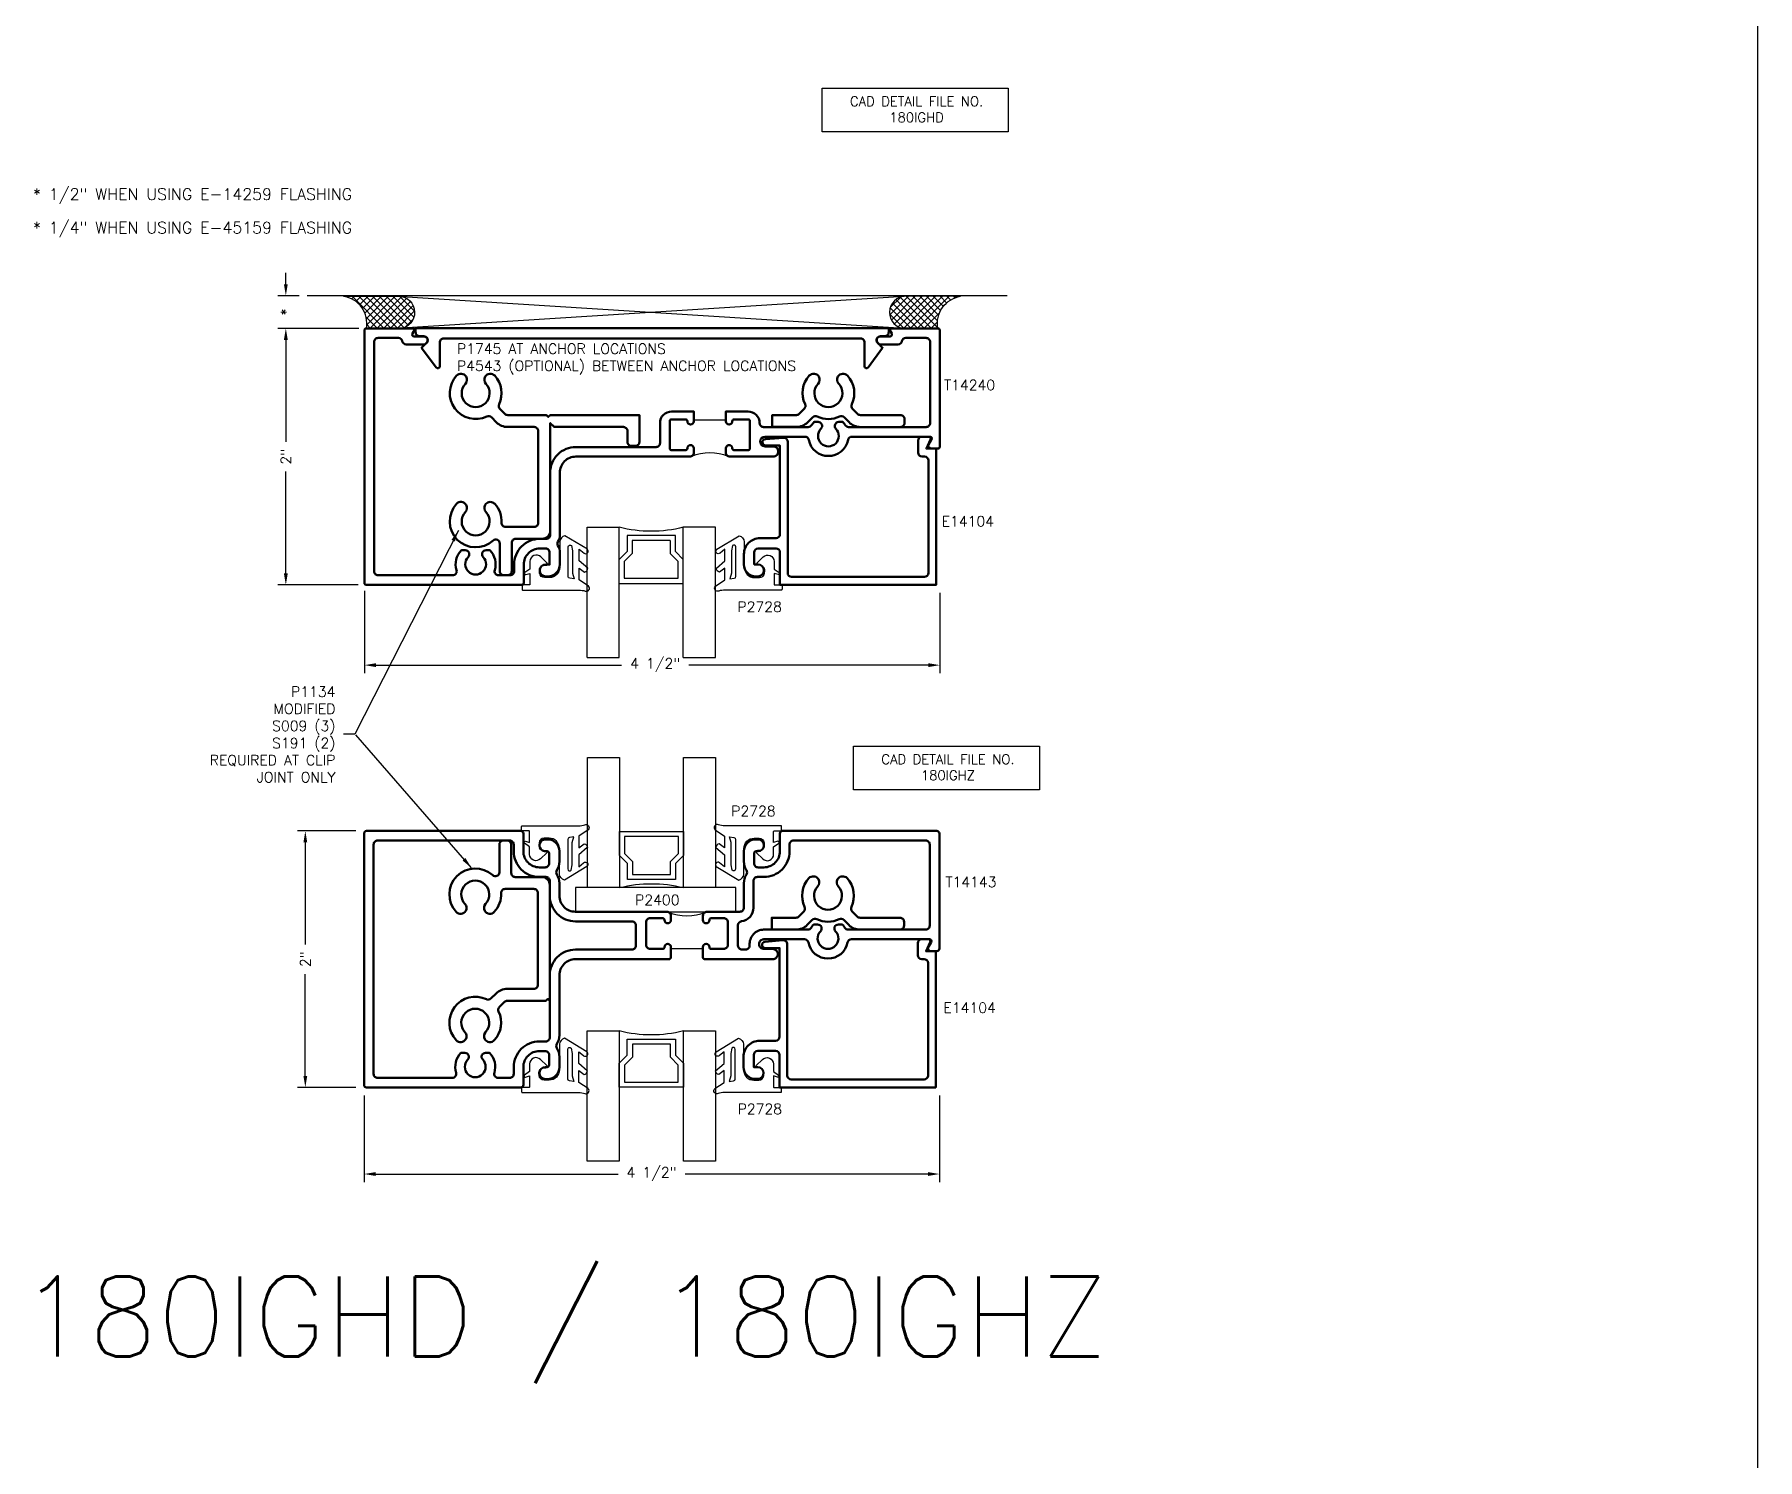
# Model space of a CAD drawing. Extents: x 0 to 152, y -15 to 75.
# Drawn here: x 33.04 to 46.47, y 30.45 to 41.56 of the extents above; entities that cross this region are included whole.
import ezdxf

# ---------------------------------------------------------------- set-up
doc = ezdxf.new("R2010")
doc.units = 0
doc.header["$MEASUREMENT"] = 0
doc.header["$PDMODE"] = 3
doc.layers.get('DEFPOINTS').update_dxf_attribs({"linetype": 'CONTINUOUS'})
for name, color, linetype in [('R-ANNO-DIMS', 3, 'CONTINUOUS'), ('R-ANNO-TEXT', 6, 'CONTINUOUS'), ('R-Det1', 4, 'CONTINUOUS'), ('R-Det2', 2, 'CONTINUOUS'), ('R-DET3', 5, 'CONTINUOUS'), ('R-OTLN', 1, 'CONTINUOUS'), ('R-PAT1', 5, 'CONTINUOUS'), ('TITLE', 7, 'CONTINUOUS')]:
    doc.layers.add(name, color=color, linetype=linetype)
doc.styles.get("Standard").update_dxf_attribs({"font": 'simplex'})
doc.dimstyles.new('1X', dxfattribs={"dimtxt": 0.08, "dimasz": 0.09, "dimexe": 0.0625, "dimexo": 0.0625, "dimgap": 0.062, "dimtad": 0, "dimdec": 5, "dimzin": 4, "dimdsep": 46, "dimlunit": 5, "dimtxsty": 'Standard', "dimcen": 0, "dimclrd": 256, "dimclre": 256, "dimclrt": 256, "dimadec": 0, "dimazin": 1, "dimtfac": 1, "dimtdec": 5, "dimtofl": 0, "dimtmove": 0, "dimatfit": 3, "dimfxl": 1, "dimfrac": 2, "dimtolj": 1, "dimtzin": 4, "dimarcsym": 0})

# ---------------------------------------------------------------- blocks, each defined once
blk = doc.blocks.new('*D43')
at = {"layer": 'DEFPOINTS', "color": 0}
for p in [(35.609, 37.284), (40.094, 37.27), (40.094, 36.644)]:
    blk.add_point(p, dxfattribs=at)
at = {"layer": 'R-ANNO-DIMS', "lineweight": -2}
for p, q in [((35.609, 37.222), (35.609, 36.581)), ((40.094, 37.207), (40.094, 36.581)), ((35.699, 36.644), (37.614, 36.644)), ((40.004, 36.644), (38.138, 36.644))]:
    blk.add_line(p, q, dxfattribs=at)
at = {"layer": 'R-ANNO-DIMS'}
for points in [[(35.699, 36.659), (35.699, 36.629), (35.609, 36.644)], [(40.004, 36.659), (40.004, 36.629), (40.094, 36.644)]]:
    blk.add_solid(points, dxfattribs=at)
at = {"layer": 'R-ANNO-DIMS', "insert": (37.876, 36.644), "char_height": 0.08, "attachment_point": 5}
blk.add_mtext('\\A1;4 1/2"', dxfattribs=at)
blk = doc.blocks.new('*D44')
at = {"layer": 'DEFPOINTS', "color": 0}
for p in [(35.627, 39.269), (34.996, 37.269), (35.624, 37.269)]:
    blk.add_point(p, dxfattribs=at)
at = {"layer": 'R-ANNO-DIMS', "lineweight": -2}
for p, q in [((35.565, 39.269), (34.933, 39.269)), ((34.996, 39.179), (34.996, 38.385)), ((34.996, 37.359), (34.996, 38.154)), ((35.561, 37.269), (34.933, 37.269))]:
    blk.add_line(p, q, dxfattribs=at)
at = {"layer": 'R-ANNO-DIMS'}
for points in [[(34.981, 39.179), (35.011, 39.179), (34.996, 39.269)], [(34.981, 37.359), (35.011, 37.359), (34.996, 37.269)]]:
    blk.add_solid(points, dxfattribs=at)
at = {"layer": 'R-ANNO-DIMS', "insert": (34.996, 38.269), "char_height": 0.08, "attachment_point": 5, "rotation": 90}
blk.add_mtext('\\A1;2"', dxfattribs=at)
blk = doc.blocks.new('*D45')
at = {"layer": 'DEFPOINTS', "color": 0}
for p in [(35.163, 39.523), (34.996, 39.269), (35.624, 39.269)]:
    blk.add_point(p, dxfattribs=at)
at = {"layer": 'R-ANNO-DIMS', "lineweight": -2}
for p, q in [((34.996, 39.613), (34.996, 39.703)), ((35.1, 39.523), (34.933, 39.523)), ((35.561, 39.269), (34.933, 39.269)), ((34.996, 39.179), (34.996, 39.089))]:
    blk.add_line(p, q, dxfattribs=at)
at = {"layer": 'R-ANNO-DIMS'}
for points in [[(34.981, 39.613), (35.011, 39.613), (34.996, 39.523)], [(34.981, 39.179), (35.011, 39.179), (34.996, 39.269)]]:
    blk.add_solid(points, dxfattribs=at)
at = {"layer": 'R-ANNO-DIMS', "insert": (34.996, 39.396), "char_height": 0.08, "attachment_point": 5, "rotation": 90}
blk.add_mtext('\\A1;*', dxfattribs=at)
blk = doc.blocks.new('1 inch glass')
at = {"layer": 'R-Det2', "color": 2}
for p, q in [((0, 1.014), (0, 0)), ((0.25, 1.014), (0.25, 0)), ((0.75, 1.014), (0.75, 0)), ((1, 1.014), (1, 0)), ((0.25, 0.438), (0.75, 0.438)), ((0.29, 0.267), (0.29, 0.398)), ((0.29, 0.398), (0.71, 0.398)), ((0.71, 0.398), (0.71, 0.267)), ((0.312, 0.188), (0.25, 0.25)), ((0.352, 0.205), (0.29, 0.267)), ((0.312, 0.063), (0.312, 0.188)), ((0.352, 0.103), (0.352, 0.205)), ((0.71, 0.267), (0.648, 0.205)), ((0.648, 0.103), (0.648, 0.205)), ((0.688, 0.188), (0.75, 0.25)), ((0.688, 0.188), (0.688, 0.063)), ((0, 0), (0.25, 0)), ((0.688, 0.063), (0.312, 0.063)), ((0.648, 0.103), (0.352, 0.103)), ((1, 0), (0.75, 0))]:
    blk.add_line(p, q, dxfattribs=at)
at = {"layer": 'R-Det2'}
for p, q in [((0, 1.014), (0.25, 1.014)), ((0.75, 1.014), (1, 1.014))]:
    blk.add_line(p, q, dxfattribs=at)
at = {"layer": 'R-Det2', "color": 2}
blk.add_arc((0.5, -0.998), 1.029, 75.9407, 104.0593, dxfattribs=at)
blk = doc.blocks.new('P2728 gasket')
at = {"layer": 'R-Det2'}
blk.add_lwpolyline([(86.461, 33.362), (86.567, 33.537, 0.301952), (86.52, 33.577), (86.32, 33.577, -0.414214), (86.24, 33.657), (86.24, 33.695, -0.388879), (86.276, 33.735), (86.292, 33.736, -0.440011), (86.336, 33.696), (86.336, 33.682, 0.668179), (86.353, 33.675), (86.401, 33.724, 0.668179), (86.366, 33.809), (86.307, 33.809), (86.279, 33.849, 0.836323), (86.264, 33.842), (86.273, 33.809), (86.189, 33.809, -0.414214), (86.183, 33.815), (86.183, 33.865, 0.414214), (86.177, 33.871), (86.149, 33.871, 0.414214), (86.143, 33.865), (86.143, 33.427, -0.083245), (86.135, 33.378), (86.135, 33.378)], format="xyb", dxfattribs=at)
at = {"layer": 'R-Det2', "lineweight": 25}
blk.add_lwpolyline([(86.235, 33.499, -0.372312), (86.249, 33.512), (86.48, 33.512, -0.668179), (86.49, 33.486), (86.448, 33.478), (86.274, 33.478), (86.23, 33.465)], format="xyb", close=True, dxfattribs=at)
at = {"layer": 'R-Det2'}
for points in [[(86.174, 33.352), (86.223, 33.426), (86.314, 33.426), (86.283, 33.384)], [(86.313, 33.359), (86.371, 33.426), (86.462, 33.426), (86.431, 33.388)]]:
    blk.add_lwpolyline(points, dxfattribs=at)
at = {"layer": 'R-Det2', "ltscale": 0.1}
for centre, radius, start, end in [((86.157, 33.369), 0.0237, 157.7655, 314.5007), ((86.313, 33.388), 0.0297, 188.4603, 270), ((86.446, 33.375), 0.0199, 139.7022, 319.7022)]:
    blk.add_arc(centre, radius, start, end, dxfattribs=at)
blk = doc.blocks.new('*D148')
at = {"layer": 'DEFPOINTS', "color": 0}
for p in [(35.606, 33.352), (40.091, 33.352), (40.091, 32.677)]:
    blk.add_point(p, dxfattribs=at)
at = {"layer": 'R-ANNO-DIMS', "lineweight": -2}
for p, q in [((35.606, 33.289), (35.606, 32.614)), ((40.091, 33.29), (40.091, 32.614)), ((35.696, 32.677), (37.586, 32.677)), ((40.001, 32.677), (38.11, 32.677))]:
    blk.add_line(p, q, dxfattribs=at)
at = {"layer": 'R-ANNO-DIMS'}
for points in [[(35.696, 32.692), (35.696, 32.662), (35.606, 32.677)], [(40.001, 32.692), (40.001, 32.662), (40.091, 32.677)]]:
    blk.add_solid(points, dxfattribs=at)
at = {"layer": 'R-ANNO-DIMS', "insert": (37.848, 32.677), "char_height": 0.08, "attachment_point": 5}
blk.add_mtext('\\A1;4 1/2"', dxfattribs=at)
blk = doc.blocks.new('*D149')
at = {"layer": 'DEFPOINTS', "color": 0}
for p in [(35.148, 35.352), (35.606, 35.352), (35.606, 33.352)]:
    blk.add_point(p, dxfattribs=at)
at = {"layer": 'R-ANNO-DIMS', "lineweight": -2}
for p, q in [((35.543, 35.352), (35.086, 35.352)), ((35.148, 35.262), (35.148, 34.467)), ((35.148, 33.442), (35.148, 34.236)), ((35.543, 33.352), (35.086, 33.352))]:
    blk.add_line(p, q, dxfattribs=at)
at = {"layer": 'R-ANNO-DIMS'}
for points in [[(35.133, 35.262), (35.163, 35.262), (35.148, 35.352)], [(35.133, 33.442), (35.163, 33.442), (35.148, 33.352)]]:
    blk.add_solid(points, dxfattribs=at)
at = {"layer": 'R-ANNO-DIMS', "insert": (35.148, 34.352), "char_height": 0.08, "attachment_point": 5, "rotation": 90}
blk.add_mtext('\\A1;2"', dxfattribs=at)

msp = doc.modelspace()

# ---------------------------------------------------------------- hatches: boundary and pattern name
at = {"layer": 'R-PAT1'}
h = msp.add_hatch(dxfattribs=at)
h.set_pattern_fill('ANSI37', color=256, scale=0.3, style=0)
h.set_pattern_definition([(45, (34.010286, 33.33188), (-0.0265165, 0.0265165), []), (135, (34.010286, 33.33188), (-0.0265165, -0.0265165), [])])
edge = h.paths.add_edge_path()
edge.add_line((35.4458041, 39.5192534), (35.8744475, 39.5192533))
edge.add_arc((35.8744475, 39.3934776), 0.1257757, -87.46272372, 89.9999926, ccw=False)
edge.add_line((35.8800155, 39.2678252), (35.6238251, 39.2693902))
edge.add_arc((35.4133272, 39.3077652), 0.2139673, 349.66809908, 441.2696477)
h = msp.add_hatch(dxfattribs=at)
h.set_pattern_fill('ANSI37', color=256, scale=0.3, style=0)
h.set_pattern_definition([(45, (33.980286, 33.33188), (-0.0265165, 0.0265165), []), (135, (33.980286, 33.33188), (-0.0265165, -0.0265165), [])])
edge = h.paths.add_edge_path()
edge.add_line((40.256846, 39.5192534), (39.8282026, 39.5192533))
edge.add_arc((39.8282027, 39.3934776), 0.1257757, 90.0000074, 267.46272372)
edge.add_line((39.8226346, 39.2678252), (40.0788251, 39.2693902))
edge.add_arc((40.2893229, 39.3077652), 0.2139673, 98.7303523, 190.33190092, ccw=False)

# ---------------------------------------------------------------- linework, layer by layer
at = {"layer": 'R-ANNO-TEXT'}
for points in [[(39.1764592, 41.1422888), (40.6279392, 41.1422888), (40.6279392, 40.800226), (39.1764592, 40.800226)], [(39.4210029, 36.0132553), (40.8724828, 36.0132553), (40.8724828, 35.6711925), (39.4210029, 35.6711925)]]:
    msp.add_lwpolyline(points, close=True, dxfattribs=at)
at = {"layer": 'R-Det1', "color": 5}
msp.add_line((40.6189847, 39.5226408), (35.1629847, 39.5226408), dxfattribs=at)
at = {"layer": 'R-Det1', "lineweight": 50}
for points in [[(37.851825, 39.1903892), (39.4768251, 39.1903891, -0.4142135624), (39.5078251, 39.1593891), (39.5078251, 38.9733891, 0.722145632), (39.5348581, 38.964433), (39.6488251, 39.1175476), (39.6109041, 39.1554689, -0.6681846236), (39.6328241, 39.2083892), (39.6648251, 39.2083892, 0.4142164072), (39.6958251, 39.2393891), (39.6958251, 39.2703892), (37.851825, 39.2703892), (36.007825, 39.2703892), (36.007825, 39.2393891, 0.4142164072), (36.038825, 39.2083892), (36.070826, 39.2083892, -0.6681846236), (36.092746, 39.1554689), (36.054825, 39.1175476), (36.168792, 38.964433, 0.722145632), (36.195825, 38.9733891), (36.195825, 39.1593891, -0.4142135624), (36.226825, 39.1903891)], [(38.6923818, 37.6338892, 0.4144), (38.5673818, 37.5088892), (38.5673818, 37.4288892, 0.4139789032), (38.6603818, 37.3358892), (38.6768818, 37.3358892, 1), (38.6768818, 37.4288892), (38.6473818, 37.4288892), (38.6473818, 37.5228892, -0.4129032258), (38.6783818, 37.5538892), (38.8173818, 37.5538892, -0.4129032258), (38.8483818, 37.5228892), (38.8483818, 37.2698892), (40.0654818, 37.2698892), (40.0654818, 38.3318892), (39.9904818, 38.3318892), (40.0230818, 38.4022892, 0.5484584395), (40.0084818, 38.4248892), (39.9554818, 38.4248892, 0.4133333333), (39.9254818, 38.3948892), (39.9254818, 38.3318892), (39.9254818, 38.3008892, 0.4129032258), (39.9564818, 38.2698892), (39.9754818, 38.2698892, -0.4133333333), (40.0054818, 38.2398892), (40.0054818, 37.3628892, -0.4129032258), (39.9744818, 37.3318892), (38.9393818, 37.3318892, -0.4129032258), (38.9083818, 37.3628892), (38.9083818, 38.3860892, 0.4379270187), (38.8748818, 38.4169892), (38.7345818, 38.4057892, 0.963981017), (38.7364818, 38.3558892), (38.8483818, 38.3558892), (38.8483818, 37.6648892, -0.4129032258), (38.8173818, 37.6338892), (38.6923818, 37.6338892)], [(38.6892224, 33.7161359, 0.4144), (38.5642224, 33.5911359), (38.5642224, 33.5111359, 0.4139789032), (38.6572224, 33.4181359), (38.6737224, 33.4181359, 1), (38.6737224, 33.5111359), (38.6442224, 33.5111359), (38.6442224, 33.6051359, -0.4129032258), (38.6752224, 33.6361359), (38.8142224, 33.6361359, -0.4129032258), (38.8452224, 33.6051359), (38.8452224, 33.3521359), (40.0623224, 33.3521359), (40.0623224, 34.4141359), (39.9873224, 34.4141359), (40.0199224, 34.4845359, 0.5484584395), (40.0053224, 34.5071359), (39.9523224, 34.5071359, 0.4133333333), (39.9223224, 34.4771359), (39.9223224, 34.4141359), (39.9223224, 34.3831359, 0.4129032258), (39.9533224, 34.3521359), (39.9723224, 34.3521359, -0.4133333333), (40.0023224, 34.3221359), (40.0023224, 33.4451359, -0.4129032258), (39.9713224, 33.4141359), (38.9362224, 33.4141359, -0.4129032258), (38.9052224, 33.4451359), (38.9052224, 34.4683359, 0.4379270187), (38.8717224, 34.4992359), (38.7314224, 34.4880359, 0.963981017), (38.7333224, 34.4381359), (38.8452224, 34.4381359), (38.8452224, 33.7471359, -0.4129032258), (38.8142224, 33.7161359), (38.6892224, 33.7161359)]]:
    msp.add_lwpolyline(points, format="xyb", close=True, dxfattribs=at)
at = {"layer": 'R-Det2'}
for points in [[(37.5966035, 34.9096368), (37.3466035, 34.9096369), (37.3466035, 35.9237206), (37.5966035, 35.9237206), (37.5966035, 35.3476369), (38.0966035, 35.3476369), (38.0966035, 35.9237206), (38.3466035, 35.9237206), (38.3466035, 34.9096369), (38.0966035, 34.9096369), (38.0966035, 35.3476369), (38.0966035, 35.1596369), (38.0346035, 35.0976369), (38.0346035, 34.9726369), (37.6586035, 34.9726369), (37.6586035, 35.0976369), (37.5966035, 35.1596369), (37.5966035, 35.3476369), (37.5966035, 34.9096369, -0.1233101835), (38.0966035, 34.9096369, 0.8755579354)], [(38.0958056, 33.7922574), (38.3458056, 33.7922573), (38.3458056, 32.7781736), (38.0958056, 32.7781736), (38.0958056, 33.3542573), (37.5958056, 33.3542573), (37.5958056, 32.7781736), (37.3458056, 32.7781736), (37.3458056, 33.7922573), (37.5958056, 33.7922573), (37.5958056, 33.3542573), (37.5958056, 33.5422573), (37.6578056, 33.6042573), (37.6578056, 33.7292573), (38.0338056, 33.7292573), (38.0338056, 33.6042573), (38.0958056, 33.5422573), (38.0958056, 33.3542573), (38.0958056, 33.7922573, -0.1233101835), (37.5958056, 33.7922573, 0.8755579354)]]:
    msp.add_lwpolyline(points, format="xyb", dxfattribs=at)
for points in [[(37.6366035, 35.3076369), (37.6366035, 35.1762054), (37.6986035, 35.1142054), (37.6986035, 35.0126369), (37.9946035, 35.0126369), (37.9946035, 35.1142054), (38.0566035, 35.1762054), (38.0566035, 35.3076369), (37.6366035, 35.3076369)], [(38.0558056, 33.3942573), (38.0558056, 33.5256888), (37.9938056, 33.5876888), (37.9938056, 33.6892573), (37.6978056, 33.6892573), (37.6978056, 33.5876888), (37.6358056, 33.5256888), (37.6358056, 33.3942573), (38.0558056, 33.3942573)]]:
    msp.add_lwpolyline(points, dxfattribs=at)
at = {"layer": 'R-Det2', "color": 2}
msp.add_lwpolyline([(37.2536667, 34.7216369), (38.5036667, 34.7216369), (38.5036667, 34.9096369), (37.2536667, 34.9096369)], close=True, dxfattribs=at)
at = {"layer": 'R-DET3'}
for p, q in [((39.8588251, 39.5193902), (35.8588251, 39.2693902)), ((35.8588251, 39.5193902), (39.8588251, 39.2693902))]:
    msp.add_line(p, q, dxfattribs=at)
at = {"layer": 'R-DET3', "lineweight": 50}
for points in [[(36.9638271, 37.7527258, -0.4142135624), (36.9328271, 37.7217258), (36.7085389, 37.7217258, -0.4289597164), (36.6775778, 37.7542777, 0.2010444958), (36.6245219, 37.90112, 0.0616447566), (36.6158161, 37.9085147, 0.4311315419), (36.5500234, 37.8928951, 0.3278181232), (36.5560652, 37.8381701, -2.2780811719), (36.3955969, 37.8381701, 0.3278181232), (36.4016388, 37.8928951, 0.5062303828), (36.3271402, 37.90112, 0.956981471), (36.6119427, 37.6151333, -0.6516590583), (36.6638311, 37.5922275), (36.6638311, 37.3753902, 0.4142135624), (36.6948311, 37.3443902), (36.7258311, 37.3443902, 0.4142135624), (36.7568311, 37.3753902), (36.7568311, 37.5977258, -0.4142135624), (36.7878311, 37.6287258), (36.9948271, 37.6287258, 0.4142135624), (37.0568271, 37.6907258), (37.0568271, 38.530428), (37.0868659, 38.5003892), (37.6279411, 38.5003892, -0.4142135624), (37.6589411, 38.4693892), (37.6589411, 38.3833892, 0.4142135624), (37.6899411, 38.3523892), (37.7209411, 38.3523892, 0.4142135624), (37.7519411, 38.3833892), (37.7519411, 38.5933892), (37.0568555, 38.5933892), (37.0418555, 38.5783892), (37.0268555, 38.5933892), (36.7254336, 38.5933892, -0.1989123674), (36.7035133, 38.6024689), (36.6640865, 38.6418957, -0.3180460654), (36.6580435, 38.6771971, 0.3065542285), (36.6245219, 38.90112, 0.5062303828), (36.5500234, 38.8928951, 0.3278181232), (36.5560652, 38.8381701, -2.2780811719), (36.3955969, 38.8381701, 0.3278181232), (36.4016388, 38.8928951, 0.5062303828), (36.3271402, 38.90112, 0.8256018173), (36.5630241, 38.5821778, -0.3180460654), (36.5983256, 38.5761348), (36.6377524, 38.536708, 0.1989123674), (36.7254336, 38.5003892), (36.9328271, 38.5003892, -0.4142135624), (36.9638271, 38.4693892)], [(39.8188311, 38.5313792), (39.8188311, 38.5623792, 0.4142135624), (39.7878311, 38.5933792), (39.4754436, 38.5933792, -0.1989123674), (39.4535233, 38.6024589), (39.4140865, 38.6418957, -0.3180460654), (39.4080435, 38.6771971, 0.3065542285), (39.3745219, 38.90112, 0.5062303828), (39.3000234, 38.8928951, 0.3278181232), (39.3060652, 38.8381701, -2.2780811719), (39.1455969, 38.8381701, 0.3278181232), (39.1516388, 38.8928951, 0.5062303828), (39.0771402, 38.90112, 0.3065542285), (39.0436186, 38.6771971, -0.3180460654), (39.0375757, 38.6418957), (38.9981488, 38.6024689, -0.1989123674), (38.9762285, 38.5933892), (38.7874411, 38.5933892), (38.7874411, 38.5003892), (38.9758143, 38.5003892, 0.1989123674), (39.0642027, 38.5370009), (39.1033366, 38.5761348, -0.3180460654), (39.138638, 38.5821778, 0.2269397181), (39.3130241, 38.5821778, -0.3180460654), (39.3483256, 38.5761348), (39.3874695, 38.5369909, 0.1989123674), (39.4758578, 38.5003792), (39.7878311, 38.5003792, 0.4142135624)], [(39.8156717, 34.6131359), (39.8156717, 34.6441359, 0.4142135624), (39.7846717, 34.6751359), (39.4722843, 34.6751359, -0.1989123674), (39.450364, 34.6842156), (39.4109272, 34.7236524, -0.3180460654), (39.4048842, 34.7589538, 0.3065542285), (39.3713626, 34.9828767, 0.5062303828), (39.2968641, 34.9746517, 0.3278181232), (39.3029059, 34.9199268, -2.2780811719), (39.1424376, 34.9199268, 0.3278181232), (39.1484794, 34.9746517, 0.5062303828), (39.0739809, 34.9828767, 0.3065542285), (39.0404593, 34.7589538, -0.3180460654), (39.0344163, 34.7236524), (38.9949895, 34.6842256, -0.1989123674), (38.9730692, 34.6751459), (38.7842817, 34.6751459), (38.7842817, 34.5821459), (38.972655, 34.5821459, 0.1989123674), (39.0610433, 34.6187575), (39.1001773, 34.6578915, -0.3180460654), (39.1354787, 34.6639344, 0.2269397181), (39.3098648, 34.6639344, -0.3180460654), (39.3451662, 34.6578915), (39.3843102, 34.6187475, 0.1989123674), (39.4726985, 34.5821359), (39.7846717, 34.5821359, 0.4142135624)]]:
    msp.add_lwpolyline(points, format="xyb", close=True, dxfattribs=at)
msp.add_lwpolyline([(37.0536901, 34.0276379), (37.0386901, 34.0426379), (37.0236901, 34.0276379), (36.7222683, 34.0276379, 0.1989123674), (36.700348, 34.0185582), (36.6609212, 33.9791314, 0.3180460654), (36.6548782, 33.9438299, -0.3065542285), (36.6213566, 33.7199071, -0.5062303828), (36.5468581, 33.728132, -0.3278181232), (36.5528999, 33.7828569, 2.2780811719), (36.3924316, 33.7828569, -0.3278181232), (36.3984734, 33.728132, -0.5062303828), (36.3239749, 33.7199071, -0.8256018173), (36.5598588, 34.0388493, 0.3180460654), (36.5951602, 34.0448923), (36.634587, 34.0843191, -0.1989123674), (36.7222683, 34.1206379), (36.9296617, 34.1206379, 0.4142135624), (36.9606617, 34.1516379), (36.9606617, 34.8683013, 0.4142135624), (36.9296617, 34.8993013), (36.7053736, 34.8993013, 0.4289597164), (36.6744125, 34.8667494, -0.2010444958), (36.6213566, 34.7199071, -0.0616447566), (36.6126507, 34.7125123, -0.4311315419), (36.5468581, 34.728132, -0.3278181232), (36.5528999, 34.7828569, 2.2780811719), (36.3924316, 34.7828569, -0.3278181232), (36.3984734, 34.728132, -0.5062303828), (36.3239749, 34.7199071, -0.956981471), (36.6087773, 35.0058938, 0.6516590583), (36.6606657, 35.0287996), (36.6606657, 35.2456369, -0.4142135624), (36.6916657, 35.2766369), (36.7226657, 35.2766369, -0.4142135624), (36.7536657, 35.2456369), (36.7536657, 35.0233013, 0.4142135624), (36.7846657, 34.9923013), (36.9916617, 34.9923013, -0.4142135624), (37.0536617, 34.9303013), (37.0536617, 34.0276663)], format="xyb", dxfattribs=at)
at = {"layer": 'R-OTLN', "lineweight": 50}
for points in [[(37.8824411, 38.3443902), (37.2568271, 38.3443902, 0.4142135624), (37.0568271, 38.1443902), (37.0568271, 37.6593902, -0.4142135624), (37.0258271, 37.6283902), (36.9758251, 37.6283902, 0.4142135624), (36.7758251, 37.4283902), (36.7758251, 37.3753902, -0.4142135624), (36.7448251, 37.3443902), (36.6545599, 37.3443902, -0.5046141751), (36.6249311, 37.3845079, 0.2746427098), (36.587433, 37.5393902), (36.5568081, 37.5393902, 0.6751799327), (36.534261, 37.4864878, -2.3463521494), (36.4174009, 37.4864876, 0.6752130473), (36.3948541, 37.5393912), (36.3642293, 37.5393904, 0.2746432207), (36.3267311, 37.3845079, -0.5046141751), (36.2971022, 37.3443902), (35.7148251, 37.3443902, -0.4142135624), (35.6838251, 37.3753902), (35.6838251, 39.1633902, -0.4142135624), (35.7148251, 39.1943902), (35.8735655, 39.1943902, -0.3582490687), (35.9039793, 39.1693902, 0.3582490687), (35.9343931, 39.1443902), (36.0708251, 39.1443902, 1), (36.0708251, 39.2063902), (35.9964328, 39.2063902, -0.5773502692), (35.9834424, 39.2288902), (35.9990308, 39.2558902, 0.5773502692), (35.9912366, 39.2693902), (35.6238251, 39.2693902, 0.4142135624), (35.6088251, 39.2543902), (35.6088251, 37.2843902, 0.4142135624), (35.6238251, 37.2693902), (36.8358251, 37.2693902, 0.4142135624), (36.8508251, 37.2843902), (36.8508251, 37.4283902, -0.4142135624), (36.9758251, 37.5533902), (37.0208261, 37.5533902, -0.4142135624), (37.0518261, 37.5223902), (37.0518261, 37.4283912), (37.0223251, 37.4283912, 1), (37.0223251, 37.3353912), (37.0388251, 37.3353902, 0.4177891482), (37.131826, 37.4282718), (37.1318271, 37.5226708), (37.131824, 37.5211897), (37.1318261, 37.5223902), (37.1318271, 37.5223902, 0.1316524976), (37.1176258, 37.5753902, -0.2679491924), (37.1176258, 37.6063902, 0.1316524976), (37.1318271, 37.6593902), (37.1318271, 38.1443902, -0.4142135624), (37.2568271, 38.2693902), (38.1454411, 38.2693902, 0.4142135624), (38.1764411, 38.3003902), (38.1764411, 38.3343902, 0.4142135624), (38.1514411, 38.3593902, 0.4142135624), (38.1264411, 38.3343902, -0.4142135624), (38.1114411, 38.3193902), (38.0034411, 38.3193902, -0.4142135624), (37.9884411, 38.3343902), (37.9884411, 38.5443902, -0.4142135624), (38.0034411, 38.5593902), (38.1114411, 38.5593902, -0.4142135624), (38.1264411, 38.5443902, 0.4142135624), (38.1514411, 38.5193902, 0.4142135624), (38.1764411, 38.5443902), (38.1764411, 38.6213902), (38.0034411, 38.6213902, 0.4142135624), (37.9134411, 38.5313902), (37.9134411, 38.3753902, -0.4142135624)], [(38.4764411, 38.5443902, -0.4142135624), (38.4914411, 38.5593902), (38.5994411, 38.5593902, -0.4142135624), (38.6144411, 38.5443902), (38.6144411, 38.3343902, -0.4142135624), (38.5994411, 38.3193902), (38.4914411, 38.3193902, -0.4142135624), (38.4764411, 38.3343902, 0.4142135624), (38.4514411, 38.3593902, 0.4142135624), (38.4264411, 38.3343902), (38.4264411, 38.3003902, 0.4142135624), (38.4574411, 38.2693902), (38.7944411, 38.2693902, 0.4142135624), (38.8344411, 38.3093902, 0.4142135624), (38.7944411, 38.3493902), (38.7321906, 38.3493902, -1), (38.7321906, 38.4248892), (39.0424379, 38.4248892, -0.3577911887), (39.0728419, 38.3999386, 0.8206356711), (39.3788202, 38.3999386, -0.3577911887), (39.4092243, 38.4248892), (40.0169901, 38.4248892, -0.5773640241), (40.0299811, 38.4023892), (40.0008251, 38.3518902), (40.0208251, 38.3318892), (40.0788251, 38.3318892, 0.4142135624), (40.0938251, 38.3468892), (40.0938251, 39.2543902, 0.4142135624), (40.0788251, 39.2693902), (39.7114135, 39.2693902, 0.5773502692), (39.7036193, 39.2558902), (39.7192078, 39.2288902, -0.5773502692), (39.7062174, 39.2063902), (39.6318251, 39.2063902, 1), (39.6318251, 39.1443902), (39.768257, 39.1443902, 0.3582490687), (39.7986709, 39.1693902, -0.3582490687), (39.8290847, 39.1943902), (39.9878251, 39.1943902, -0.4142135624), (40.0188251, 39.1633902), (40.0188251, 38.5308892, -0.4142135624), (39.9878251, 38.4998892), (39.3835081, 38.4998892, -0.2562196458), (39.3573675, 38.5142259, 0.0516171452), (39.3374045, 38.5393902), (39.3068311, 38.5393902, 0.6757771741), (39.2842309, 38.4864898, -2.3476027329), (39.1674312, 38.4864898, 0.6757771741), (39.1448311, 38.5393902), (39.1142576, 38.5393902, 0.0516171452), (39.0942947, 38.5142259, -0.2562196458), (39.068154, 38.4998892), (38.7204411, 38.4998892, -0.4142135624), (38.6894411, 38.5308892), (38.6894411, 38.5313902, 0.4142135624), (38.5994411, 38.6213902), (38.4264411, 38.6213902), (38.4264411, 38.5443902, 0.4142135624), (38.4514411, 38.5193902, 0.4142135624)], [(37.9981617, 34.4466369, 0.4142135624), (37.9731617, 34.4716369, 0.4142135624), (37.9481617, 34.4466369, -0.4142135624), (37.9331617, 34.4316369), (37.8361617, 34.4316369, -0.4142135624), (37.8051617, 34.4626369), (37.8051617, 34.6406369, -0.4142135624), (37.8361617, 34.6716369), (37.9331617, 34.6716369, -0.4142135624), (37.9481617, 34.6566369, 0.4142135624), (37.9731617, 34.6316369, 0.4142135624), (37.9981617, 34.6566369), (37.9981617, 34.6906369, 0.4142135624), (37.9671617, 34.7216369), (37.2536667, 34.7216369, -0.4142135624), (37.1286667, 34.8466369), (37.1286667, 34.9440307, 0.1433240595), (37.1089436, 35.0114235, -0.2926598756), (37.1089436, 35.0448503, 0.1433240595), (37.1286667, 35.1122431), (37.1286667, 35.192637, 0.4142132454), (37.0356657, 35.2856379), (37.0131657, 35.2856369, 0.8637118889), (37.0131657, 35.1926369), (37.0336673, 35.1926361, -0.4142026818), (37.0486667, 35.1776361), (37.0486667, 35.0986369, -0.4142135624), (37.0176667, 35.0676369), (36.9726657, 35.0676369, -0.4142135624), (36.8476657, 35.1926369), (36.8476657, 35.3316369, 0.4142135624), (36.8276657, 35.3516369), (35.6256657, 35.3516369, 0.4142135624), (35.6056657, 35.3316369), (35.6056657, 33.3716369, 0.4142135624), (35.6256657, 33.3516369), (36.8276657, 33.3516369, 0.4142135624), (36.8476657, 33.3716369), (36.8476657, 33.5106369, -0.4142135624), (36.9726657, 33.6356369), (37.0176667, 33.6356369, -0.4142135624), (37.0486667, 33.6046369), (37.0486667, 33.5256379, -0.4142135624), (37.0336667, 33.5106379), (37.0191657, 33.5106379, 1), (37.0191657, 33.4176379), (37.0356657, 33.4176369, 0.4142198612), (37.1286667, 33.5106379), (37.1286667, 33.5910307, 0.1433240595), (37.1089436, 33.6584235, -0.2926598756), (37.1089436, 33.6918503, 0.1433240595), (37.1286667, 33.7592431), (37.1286667, 34.2266369, -0.4142135624), (37.2536667, 34.3516369), (37.9881617, 34.3516369), (37.9981617, 34.3616369)], [(38.2481617, 34.4466369), (38.2481617, 34.3616369), (38.2581617, 34.3516369), (38.7912817, 34.3516369, 0.4142135624), (38.8312817, 34.3916369, 0.4142135624), (38.7912817, 34.4316369), (38.7232817, 34.4316369, -0.4142135624), (38.6862817, 34.4686369), (38.6862817, 34.4701359, -0.4142135624), (38.7232817, 34.5071359), (39.0392785, 34.5071359, -0.3577911887), (39.0696826, 34.4821852, 0.8206356711), (39.3756609, 34.4821852, -0.3577911887), (39.4060649, 34.5071359), (40.0138307, 34.5071359, -0.5773640241), (40.0268217, 34.4846359), (39.9976657, 34.4341369), (40.0176657, 34.4141359), (40.0706657, 34.4141359, 0.4142135624), (40.0906657, 34.4341359), (40.0906657, 35.3316369, 0.4142135624), (40.0706657, 35.3516369), (38.8676657, 35.3516369, 0.4142135624), (38.8476657, 35.3316369), (38.8476657, 35.1926369, -0.4142135624), (38.7226657, 35.0676369), (38.6776647, 35.0676369, -0.4142135624), (38.6466647, 35.0986369), (38.6466647, 35.1776369, -0.4142135624), (38.6616647, 35.1926369), (38.6761657, 35.1926369, 1), (38.6761657, 35.2856369), (38.6596647, 35.2856369, 0.4142135624), (38.5666647, 35.1926369), (38.5666647, 35.1122431, 0.1433240595), (38.5863879, 35.0448503, -0.2926598756), (38.5863879, 35.0114235, 0.1433240595), (38.5666647, 34.9440307), (38.5666647, 34.7526369, -0.4142135624), (38.5356647, 34.7216369), (38.2791617, 34.7216369, 0.4142135624), (38.2481617, 34.6906369), (38.2481617, 34.6566369, 0.4142135624), (38.2731617, 34.6316369, 0.4142135624), (38.2981617, 34.6566369, -0.4142135624), (38.3131617, 34.6716369), (38.4101617, 34.6716369, -0.4142135624), (38.4411617, 34.6406369), (38.4411617, 34.4626369, -0.4142135624), (38.4101617, 34.4316369), (38.3131617, 34.4316369, -0.4142135624), (38.2981617, 34.4466369, 0.4142135624), (38.2731617, 34.4716369, 0.4142135624), (38.2481617, 34.4466369)], [(36.7726657, 35.1926369, 0.4142135624), (36.9726657, 34.9926369), (37.0226667, 34.9926369, -0.4142135624), (37.0536667, 34.9616369), (37.0536667, 34.8466369, 0.4142135624), (37.2536667, 34.6466369), (37.6940617, 34.6466369, -0.4142135624), (37.7250617, 34.6156369), (37.7250617, 34.4576369, -0.4142135624), (37.6940617, 34.4266369), (37.2536667, 34.4266369, 0.4142135624), (37.0536667, 34.2266369), (37.0536667, 33.7416369, -0.4142135624), (37.0226667, 33.7106369), (36.9726657, 33.7106369, 0.4142135624), (36.7726657, 33.5106369), (36.7726657, 33.4576369, -0.4142135624), (36.7416657, 33.4266369), (36.6513946, 33.4266369, -0.5046141751), (36.6217657, 33.4667545, 0.2746427098), (36.5842677, 33.6216369), (36.5530399, 33.6216369, 0.6627717165), (36.5307935, 33.5690476, -2.3639448585), (36.414538, 33.5690476, 0.6627717165), (36.3922916, 33.6216369), (36.3610638, 33.6216369, 0.2746427098), (36.3235657, 33.4667545, -0.5046141751), (36.2939369, 33.4266369), (35.7116657, 33.4266369, -0.4142135624), (35.6806657, 33.4576369), (35.6806657, 35.2456369, -0.4142135624), (35.7116657, 35.2766369), (36.7416657, 35.2766369, -0.4142135624), (36.7726657, 35.2456369)], [(39.1642719, 34.5687365, 0.6757771741), (39.1416717, 34.6216369), (39.1110983, 34.6216369, 0.0516171452), (39.0911353, 34.5964725, -0.2562196458), (39.0649947, 34.5821359), (38.7172817, 34.5821359), (38.7232817, 34.5821359, 0.4400853749), (38.6117104, 34.4603464, -0.4400853749), (38.580829, 34.4266369), (38.5520617, 34.4266369, -0.4142135624), (38.5210617, 34.4576369), (38.5210617, 34.6166217, -0.3794949899), (38.5483515, 34.6473988, 0.3794949899), (38.6416647, 34.7526369), (38.6416647, 34.9616369, -0.4142135624), (38.6726647, 34.9926369), (38.7226657, 34.9926369, 0.4142135624), (38.9226657, 35.1926369), (38.9226657, 35.2456369, -0.4142135624), (38.9536657, 35.2766369), (39.9846657, 35.2766369, -0.4142135624), (40.0156657, 35.2456369), (40.0156657, 34.6131359, -0.4142135624), (39.9846657, 34.5821359), (39.3803488, 34.5821359, -0.2562196458), (39.3542081, 34.5964725, 0.0516171452), (39.3342452, 34.6216369), (39.3036717, 34.6216369, 0.6757771741), (39.2810716, 34.5687365, -2.3476027329)]]:
    msp.add_lwpolyline(points, format="xyb", close=True, dxfattribs=at)
at = {"layer": 'R-PAT1'}
for points in [[(35.4458041, 39.5192534), (35.8744475, 39.5192533, -0.9780995873), (35.8800155, 39.2678252), (35.6238251, 39.2693902, 0.4224245011), (35.4458041, 39.5192534, 1.1845073301)], [(40.256846, 39.5192534), (39.8282026, 39.5192533, 0.9780995873), (39.8226346, 39.2678252), (40.0788251, 39.2693902, -0.4224245011), (40.256846, 39.5192534, -1.1845073301)]]:
    msp.add_lwpolyline(points, format="xyb", dxfattribs=at)
for points in [[(38.6144411, 38.5421716), (38.6144411, 38.3321716, -0.4142135624), (38.5994411, 38.3171716), (38.4914411, 38.3171716, -0.4142135624), (38.4764411, 38.3321716, 0.4142135624), (38.4514411, 38.3571716, 0.4142135624), (38.4264411, 38.3321716), (38.4264411, 38.2981716, 0.3026074371), (38.4455004, 38.2695636, 0.2003205128), (38.1573818, 38.2695636, 0.3026074371), (38.1764411, 38.2981716), (38.1764411, 38.3321716, 0.4142135624), (38.1514411, 38.3571716, 0.4142135624), (38.1264411, 38.3321716, -0.4142135624), (38.1114411, 38.3171716), (38.0034411, 38.3171716, -0.4142135624), (37.9884411, 38.3321716), (37.9884411, 38.5421716, -0.4142135624), (38.0034411, 38.5571716), (38.1114411, 38.5571716, -0.4142135624), (38.1264411, 38.5421716, 0.4142135624), (38.1514411, 38.5171716, 0.4142135624), (38.1764411, 38.5421716), (38.1764411, 38.5571716), (38.4264411, 38.5571716), (38.4264411, 38.5421716, 0.4142135624), (38.4514411, 38.5171716, 0.4142135624), (38.4764411, 38.5421716, -0.4142135624), (38.4914411, 38.5571716), (38.5994411, 38.5571716, -0.4142135624)], [(37.8101617, 34.4466369), (37.8101617, 34.6566369, -0.4142135624), (37.8251617, 34.6716369), (37.9331617, 34.6716369, -0.4142135624), (37.9481617, 34.6566369, 0.4142135624), (37.9731617, 34.6316369, 0.4142135624), (37.9981617, 34.6566369), (37.9981617, 34.6906369, 0.3026074371), (37.9791024, 34.7192449, 0.2003205128), (38.267221, 34.7192449, 0.3026074371), (38.2481617, 34.6906369), (38.2481617, 34.6566369, 0.4142135624), (38.2731617, 34.6316369, 0.4142135624), (38.2981617, 34.6566369, -0.4142135624), (38.3131617, 34.6716369), (38.4211617, 34.6716369, -0.4142135624), (38.4361617, 34.6566369), (38.4361617, 34.4466369, -0.4142135624), (38.4211617, 34.4316369), (38.3131617, 34.4316369, -0.4142135624), (38.2981617, 34.4466369, 0.4142135624), (38.2731617, 34.4716369, 0.4142135624), (38.2481617, 34.4466369), (38.2481617, 34.4316369), (37.9981617, 34.4316369), (37.9981617, 34.4466369, 0.4142135624), (37.9731617, 34.4716369, 0.4142135624), (37.9481617, 34.4466369, -0.4142135624), (37.9331617, 34.4316369), (37.8251617, 34.4316369, -0.4142135624)]]:
    msp.add_lwpolyline(points, format="xyb", close=True, dxfattribs=at)
at = {"layer": 'TITLE'}
msp.add_line((46.4693335, 74.8789502), (46.4693335, -0.1210498), dxfattribs=at)

# ---------------------------------------------------------------- block references
at = {"layer": 'R-Det2'}
for p, rotation in [((70.7084926, -48.9139628), 90), ((4.9900012, 121.5349899), 270), ((70.7053323, -52.8312172), 90)]:
    msp.add_blockref('P2728 gasket', p, dxfattribs=dict(at, rotation=rotation))
at = {"layer": 'R-Det2', "xscale": -1}
for name, p, rotation in [('1 inch glass', (37.3446614, 37.7187032), 180), ('P2728 gasket', (4.9931615, -48.9139628), 270), ('P2728 gasket', (70.7053323, 121.5349899), 90), ('P2728 gasket', (4.9875569, -52.8312172), 270)]:
    msp.add_blockref(name, p, dxfattribs=dict(at, rotation=rotation))

# ---------------------------------------------------------------- texts
at = {"layer": 'R-ANNO-TEXT', "color": 6}
for s, p in [('* 1/2" WHEN USING E-14259 FLASHING', (33.0247432, 40.2705177)), ('* 1/4" WHEN USING E-45159 FLASHING', (33.0247432, 40.0099551))]:
    msp.add_text(s, height=0.09, dxfattribs=at).set_placement(p)
at = {"layer": 'R-ANNO-TEXT', "char_height": 0.075, "width": 1.875, "attachment_point": 2}
for s, insert in [('CAD DETAIL FILE NO.\\P180IGHD', (39.9131415, 41.0767061)), ('CAD DETAIL FILE NO.\\P180IGHZ', (40.1576851, 35.9476726))]:
    msp.add_mtext(s, dxfattribs=dict(at, insert=insert))
at = {"layer": 'R-ANNO-TEXT', "char_height": 0.08}
for s, insert, attachment_point in [('P1745 AT ANCHOR LOCATIONS\\PP4543 (OPTIONAL) BETWEEN ANCHOR LOCATIONS ', (36.3299079, 39.0306322), 4), ('\\A1;T14240', (40.127997, 38.8276168), 4), ('\\A1;E14104', (40.1092649, 37.7652219), 4), ('\\A1;P2728', (38.8627581, 37.0986599), 6), ('P1134\\PMODIFIED\\PS009 (3)\\PS191 (2)\\PREQUIRED AT CLIP \\PJOINT ONLY', (35.3828816, 36.1034781), 6), ('P2728', (38.4681183, 35.5064073), 4), ('T14143', (40.1388378, 34.9538049), 4), ('\\A1;P2400', (37.7186672, 34.8135876), 4), ('\\A1;E14104', (40.1232269, 33.9731925), 4), ('\\A1;P2728', (38.8640564, 33.1842029), 6)]:
    msp.add_mtext(s, dxfattribs=dict(at, insert=insert, attachment_point=attachment_point))
at = {"layer": 'TITLE'}
msp.add_text('180IGHD / 180IGHZ', height=0.625, dxfattribs=at).set_placement((32.9218519, 31.254275))

# ---------------------------------------------------------------- dimensions: what is measured, and where the dimension line sits
at = {"layer": 'R-ANNO-DIMS'}
dim = msp.add_linear_dim(base=(34.9957491, 39.2693902), p1=(35.1629847, 39.5226408), p2=(35.6238251, 39.2693902), angle=90, text='*', dimstyle='1X', override={"dimpost": '"'}, dxfattribs=at)
dim.commit()
dim.dimension.update_dxf_attribs({"geometry": '*D45', "text_midpoint": (34.9957491, 39.3960155), "dimtype": 160})
for base, p1, p2, picture, middle in [((34.9957491, 37.2693902), (35.6272075, 39.2693902), (35.6238251, 37.2693902), '*D44', (34.9957491, 38.2693902)), ((35.1481578, 35.3516369), (35.6056657, 33.3516369), (35.6056657, 35.3516369), '*D149', (35.1481578, 34.3516369))]:
    dim = msp.add_linear_dim(base=base, p1=p1, p2=p2, angle=90, dimstyle='1X', override={"dimpost": '"'}, dxfattribs=at)
    dim.commit()
    dim.dimension.update_dxf_attribs({"geometry": picture, "text_midpoint": middle})
dim = msp.add_linear_dim(base=(40.0938251, 36.643681), p1=(35.6088251, 37.2843902), p2=(40.0938251, 37.2698892), dimstyle='1X', override={"dimpost": '"'}, dxfattribs=at)
dim.commit()
dim.dimension.update_dxf_attribs({"geometry": '*D43', "text_midpoint": (37.8758802, 36.643681), "dimtype": 160})
dim = msp.add_linear_dim(base=(40.0906657, 32.6769875), p1=(35.6056657, 33.3516369), p2=(40.0906657, 33.3521359), dimstyle='1X', override={"dimpost": '"'}, dxfattribs=at)
dim.commit()
dim.dimension.update_dxf_attribs({"geometry": '*D148', "text_midpoint": (37.8481657, 32.6769875)})

# ---------------------------------------------------------------- leaders
at = {"layer": 'R-ANNO-TEXT', "annotation_type": 0, "has_hookline": 1, "hookline_direction": 1}
msp.add_leader([(36.3411792, 37.694673), (35.5348816, 36.106311), (35.4448816, 36.106311)], dimstyle='1X', dxfattribs=at)
at = {"layer": 'R-ANNO-TEXT'}
msp.add_leader([(36.4438709, 35.0628558), (35.5417223, 36.100344)], dimstyle='1X', dxfattribs=at)

doc.saveas('drawing.dxf')
